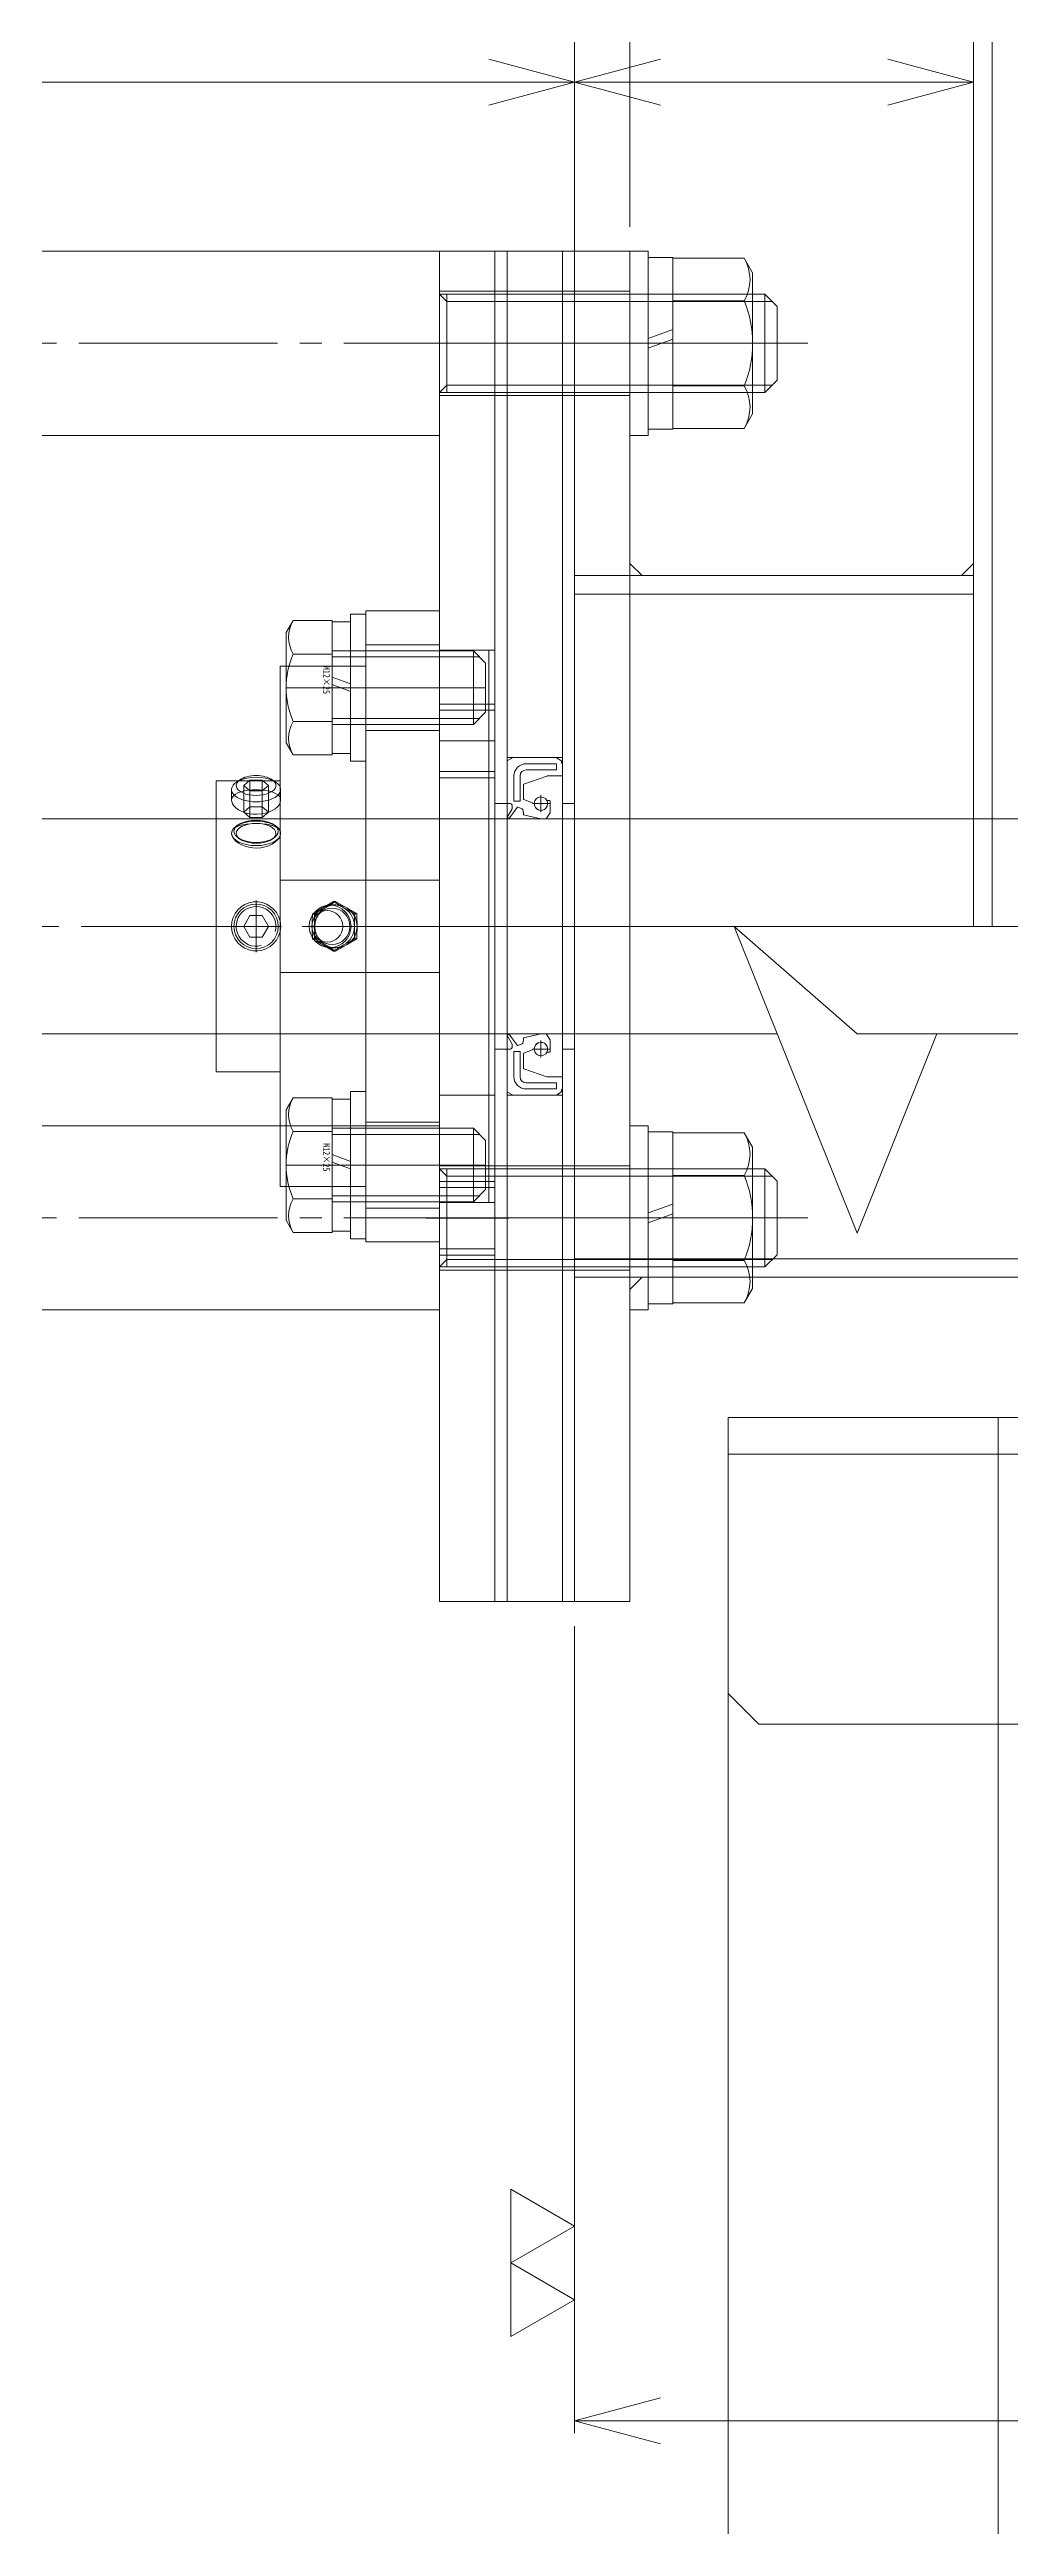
# Model space of a CAD drawing. Units: millimetres at full size. Extents: x -19442 to 19442, y -5866 to 5866.
# Drawn here: x 5779.2 to 5935.7, y 4579.4 to 4983 of the extents above; entities that cross this region are included whole.
import ezdxf
from ezdxf.enums import TextEntityAlignment as Align

# ---------------------------------------------------------------- set-up
doc = ezdxf.new("R2010")
doc.units = ezdxf.units.MM
doc.header["$LTSCALE"] = 3.6
doc.linetypes.add('CHAIN2', pattern=[12, 9, -1, 1, -1])
for name, color, linetype, lineweight in [('0-3_04_HIDDEN', 7, 'Continuous', 9), ('0-5_08_DIM', 3, 'Continuous', 9), ('0-6_0', 2, 'Continuous', 9), ('0-8_03_かくれ線', 5, 'Continuous', 9), ('0-9_04_中心線', 4, 'CHAIN2', 9), ('0-C_01_外形線', 134, 'Continuous', 9), ('0-D_02_細線', 6, 'Continuous', 9), ('1-0_07_寸法線', 3, 'Continuous', 9)]:
    doc.layers.add(name, color=color, linetype=linetype, lineweight=lineweight)
doc.styles.add('ＭＳ ゴシック', font='')
doc.styles.get('ＭＳ ゴシック').set_extended_font_data('MS Gothic')

# ---------------------------------------------------------------- blocks, each defined once
blk = doc.blocks.new('A$C524B3920_1')
at = {"layer": '0-3_04_HIDDEN'}
blk.add_line((-631, 0), (-631, -290), dxfattribs=at)
at = {"layer": '0-6_0', "color": 134}
for p, q in [((-675, -6), (325, -6)), ((-675, -45), (-675, -240))]:
    blk.add_line(p, q, dxfattribs=at)
blk.add_lwpolyline([(-675, 0), (325, 0), (325, -45), (320, -50), (-670, -50), (-675, -45)], close=True, dxfattribs=at)
blk = doc.blocks.new('A$C741D14CE_1')
at = {"layer": '0-6_0'}
blk.add_blockref('A$C524B3920_1', (0, 0), dxfattribs=at)
blk = doc.blocks.new('p1ba02')
at = {"layer": '0-5_08_DIM'}
for p, q in [((3, 0), (1.5, 2.5981)), ((1.5, 2.5981), (4.5, 2.5981)), ((4.5, 2.5981), (3, 0))]:
    blk.add_line(p, q, dxfattribs=at)
blk.add_lwpolyline([(-1.5, 2.5981), (1.5, 2.5981), (0, 0)], close=True, dxfattribs=at)
blk = doc.blocks.new('_Open30')
at = {"layer": '0-5_08_DIM', "color": 4}
blk.add_line((0, 0), (-1, 0), dxfattribs=at)
blk.add_lwpolyline([(-1, 0.26795), (0, 0), (-1, -0.26795)], dxfattribs=at)

msp = doc.modelspace()

# ---------------------------------------------------------------- linework, layer by layer
at = {"layer": '0-6_0', "color": 134}
for p, q in [((5929.74, 4840.1), (5929.74, 5164.1)), ((5893.74, 4943.1), (5895.74, 4943.1)), ((5895.74, 4943.1), (5897.74, 4941.1)), ((5895.74, 4943.1), (5895.74, 4927.1)), ((5897.74, 4941.1), (5897.74, 4929.1)), ((5895.74, 4927.1), (5897.74, 4929.1)), ((5893.74, 4927.1), (5895.74, 4927.1)), ((5873.74, 4897.25), (5929.74, 4897.25)), ((5806.78, 4857.6), (5744.14, 4857.6)), ((5929.74, 4840.1), (6329.74, 4840.1)), ((5744.14, 4822.6), (5806.78, 4822.6)), ((5893.74, 4800.6), (5895.74, 4800.6)), ((5895.74, 4800.6), (5897.74, 4798.6)), ((5895.74, 4800.6), (5895.74, 4784.6)), ((5897.74, 4798.6), (5897.74, 4786.6)), ((5895.74, 4784.6), (5897.74, 4786.6)), ((5873.74, 4782.95), (5939.74, 4782.95)), ((5893.74, 4784.6), (5895.74, 4784.6))]:
    msp.add_line(p, q, dxfattribs=at)
for points in [[(5842.74, 4950.1), (5692.74, 4950.1), (5692.74, 4920.1), (5842.74, 4920.1)], [(5851.74, 4730.1), (5851.74, 4950.1), (5842.74, 4950.1), (5842.74, 4730.1)], [(5853.74, 4730.1), (5853.74, 4950.1), (5851.74, 4950.1), (5851.74, 4730.1)], [(5862.74, 4730.1), (5862.74, 4950.1), (5853.74, 4950.1), (5853.74, 4730.1)], [(5864.74, 4730.1), (5864.74, 4950.1), (5862.74, 4950.1), (5862.74, 4730.1)], [(5864.74, 4950.1), (5873.74, 4950.1), (5873.74, 4730.1), (5864.74, 4730.1)], [(5864.74, 4950.1), (5873.74, 4950.1), (5873.74, 4730.1), (5864.74, 4730.1)], [(5842.74, 4807.6), (5692.74, 4807.6), (5692.74, 4777.6), (5842.74, 4777.6)]]:
    msp.add_lwpolyline(points, close=True, dxfattribs=at)
at = {"layer": '0-6_0', "color": 3}
for points in [[(5873.74, 4897.25), (5875.74, 4897.25), (5873.74, 4899.25)], [(5929.74, 4897.25), (5927.74, 4897.25), (5929.74, 4899.25)], [(5873.74, 4782.95), (5875.74, 4782.95), (5873.74, 4780.95)]]:
    msp.add_lwpolyline(points, close=True, dxfattribs=at)
at = {"layer": '0-6_0', "color": 134}
msp.add_lwpolyline([(5929.74, 4897.25), (5929.74, 4840.1), (6329.74, 4840.1), (6329.74, 4897.25)], dxfattribs=at)
at = {"layer": '0-8_03_かくれ線'}
for p, q in [((5932.74, 5167.1), (5932.74, 4840.1)), ((5842.74, 4943.6), (5851.74, 4943.6)), ((5843.94, 4941.9), (5842.74, 4943.1)), ((5842.74, 4943.1), (5893.74, 4943.1)), ((5843.94, 4927.1), (5843.94, 4943.1)), ((5843.94, 4941.9), (5893.74, 4941.9)), ((5851.74, 4943.6), (5853.74, 4943.6)), ((5853.74, 4943.6), (5862.74, 4943.6)), ((5862.74, 4943.6), (5864.74, 4943.6)), ((5864.74, 4943.6), (5873.74, 4943.6)), ((5864.74, 4943.6), (5873.74, 4943.6)), ((5843.94, 4928.3), (5842.74, 4927.1)), ((5843.94, 4928.3), (5893.74, 4928.3)), ((5842.74, 4927.1), (5893.74, 4927.1)), ((5842.74, 4926.6), (5851.74, 4926.6)), ((5851.74, 4926.6), (5853.74, 4926.6)), ((5853.74, 4926.6), (5862.74, 4926.6)), ((5862.74, 4926.6), (5864.74, 4926.6)), ((5864.74, 4926.6), (5873.74, 4926.6)), ((5864.74, 4926.6), (5873.74, 4926.6)), ((5873.74, 4897.25), (5864.74, 4897.25)), ((5864.74, 4897.25), (5864.74, 4782.95)), ((5873.74, 4897.25), (5864.74, 4897.25)), ((5864.74, 4897.25), (5873.74, 4897.25)), ((5864.74, 4894.25), (5929.74, 4894.25)), ((5825.24, 4884.99), (5848.24, 4884.99)), ((5825.24, 4883.99), (5849.24, 4883.99)), ((5842.74, 4885.99), (5830.74, 4885.99)), ((5842.74, 4884.993), (5830.74, 4884.993)), ((5842.74, 4885.1), (5851.74, 4885.1)), ((5848.24, 4884.99), (5850.24, 4882.99)), ((5848.24, 4872.99), (5848.24, 4884.99)), ((5830.74, 4882.5), (5817.74, 4882.5)), ((5850.24, 4874.99), (5850.24, 4882.99)), ((5851.74, 4876.322), (5842.74, 4876.322)), ((5825.24, 4873.99), (5849.24, 4873.99)), ((5825.24, 4872.99), (5848.24, 4872.99)), ((5830.74, 4871.99), (5842.74, 4871.99)), ((5851.74, 4875.322), (5842.74, 4875.322)), ((5848.24, 4872.99), (5850.24, 4874.99)), ((5853.74, 4867.6), (5862.74, 4867.6)), ((5854.718, 4867.589), (5853.795, 4867.127)), ((5854.718, 4867.589), (5853.795, 4867.127)), ((5861.708, 4867.6), (5854.763, 4867.6)), ((5861.708, 4867.6), (5854.763, 4867.6)), ((5810.819, 4863.049), (5811.829, 4863.924)), ((5813.85, 4863.924), (5811.829, 4863.924)), ((5811.829, 4857.844), (5811.829, 4863.924)), ((5813.85, 4863.924), (5814.86, 4863.049)), ((5813.85, 4857.844), (5813.85, 4863.924)), ((5851.74, 4865.322), (5842.74, 4865.322)), ((5851.74, 4864.322), (5842.74, 4864.322)), ((5853.74, 4867.038), (5853.74, 4860.2)), ((5856.479, 4863.289), (5860.224, 4864.594)), ((5861.79, 4865.6), (5856.846, 4865.6)), ((5860.256, 4864.6), (5862.64, 4864.6)), ((5808.84, 4862.385), (5808.84, 4860.644)), ((5810.819, 4858.719), (5810.819, 4863.049)), ((5811.829, 4862.174), (5810.819, 4863.049)), ((5810.819, 4858.719), (5811.829, 4859.594)), ((5813.85, 4862.174), (5811.829, 4862.174)), ((5814.86, 4863.049), (5813.85, 4862.174)), ((5814.86, 4858.719), (5814.86, 4863.049)), ((5816.84, 4860.646), (5816.84, 4862.385)), ((5851.74, 4860.1), (5853.74, 4860.1)), ((5853.84, 4860.1), (5854.292, 4860.1)), ((5855.507, 4859.516), (5856.198, 4859.235)), ((5856.412, 4860.843), (5856.412, 4863.195)), ((5858.14, 4860.1), (5856.476, 4860.75)), ((5860.64, 4860.619), (5860.209, 4860.619)), ((5860.74, 4858.644), (5860.74, 4860.519)), ((5862.74, 4860.1), (5864.74, 4860.1)), ((5806.34, 4857.6), (5816.74, 4857.6)), ((5950.742, 4857.6), (5806.78, 4857.6)), ((5809.887, 4856.631), (5809.574, 4856.41)), ((5811.829, 4857.844), (5810.819, 4858.719)), ((5813.85, 4857.844), (5811.829, 4857.844)), ((5814.86, 4858.719), (5813.85, 4857.844)), ((5816.106, 4856.41), (5815.792, 4856.631)), ((5862.74, 4857.6), (5853.74, 4857.6)), ((5809.887, 4854.543), (5810.2, 4854.322)), ((5815.479, 4854.322), (5815.792, 4854.543)), ((5830.74, 4847.6), (5830.74, 4832.6)), ((5822.272, 4842.275), (5823.692, 4843.131)), ((5823.692, 4843.131), (5824.347, 4843.51)), ((5825.785, 4844.141), (5824.116, 4843.131)), ((5822.338, 4842.12), (5822.023, 4842.12)), ((5890.742, 4840.1), (5910.742, 4822.6)), ((5822.338, 4838.079), (5822.023, 4838.079)), ((5823.692, 4837.069), (5822.268, 4837.927)), ((5822.338, 4838.079), (5824.116, 4837.069)), ((5824.116, 4837.069), (5825.785, 4836.058)), ((5806.34, 4822.6), (5816.74, 4822.6)), ((5806.78, 4822.6), (5897.742, 4822.6)), ((5851.74, 4820.1), (5853.74, 4820.1)), ((5862.74, 4822.6), (5853.74, 4822.6)), ((5853.74, 4813.161), (5853.74, 4820)), ((5853.84, 4820.1), (5854.292, 4820.1)), ((5855.507, 4820.684), (5856.198, 4820.965)), ((5856.412, 4819.357), (5856.412, 4817.005)), ((5858.14, 4820.1), (5856.476, 4819.45)), ((5860.64, 4819.58), (5860.209, 4819.58)), ((5860.74, 4821.555), (5860.74, 4819.68)), ((5862.74, 4820.1), (5864.74, 4820.1)), ((5910.742, 4822.6), (5977.742, 4822.6)), ((5856.479, 4816.91), (5860.224, 4815.605)), ((5860.256, 4815.6), (5862.64, 4815.6)), ((5842.74, 4812.6), (5851.74, 4812.6)), ((5853.74, 4812.6), (5862.74, 4812.6)), ((5854.718, 4812.61), (5853.795, 4813.072)), ((5854.718, 4812.61), (5853.795, 4813.072)), ((5861.708, 4812.6), (5854.763, 4812.6)), ((5861.708, 4812.6), (5854.763, 4812.6)), ((5861.79, 4814.6), (5856.846, 4814.6)), ((5825.24, 4807.209), (5848.24, 4807.209)), ((5842.74, 4808.209), (5830.74, 4808.209)), ((5848.24, 4807.209), (5850.24, 4805.209)), ((5848.24, 4795.209), (5848.24, 4807.209)), ((5825.24, 4806.209), (5849.24, 4806.209)), ((5850.24, 4797.209), (5850.24, 4805.209)), ((5842.74, 4801.1), (5851.74, 4801.1)), ((5843.94, 4799.4), (5842.74, 4800.6)), ((5842.74, 4800.6), (5893.74, 4800.6)), ((5843.94, 4784.6), (5843.94, 4800.6)), ((5843.94, 4799.4), (5893.74, 4799.4)), ((5851.74, 4801.1), (5853.74, 4801.1)), ((5853.74, 4801.1), (5862.74, 4801.1)), ((5862.74, 4801.1), (5864.74, 4801.1)), ((5864.74, 4801.1), (5873.74, 4801.1)), ((5864.74, 4801.1), (5873.74, 4801.1)), ((5830.74, 4797.7), (5817.74, 4797.7)), ((5825.24, 4796.209), (5849.24, 4796.209)), ((5825.24, 4795.209), (5848.24, 4795.209)), ((5842.74, 4795.206), (5830.74, 4795.206)), ((5851.74, 4798.54), (5842.74, 4798.54)), ((5851.74, 4797.54), (5842.74, 4797.54)), ((5842.74, 4795.1), (5851.74, 4795.1)), ((5842.74, 4795.1), (5850.74, 4795.1)), ((5848.24, 4795.209), (5850.24, 4797.209)), ((5830.74, 4794.209), (5842.74, 4794.209)), ((5851.74, 4787.54), (5842.74, 4787.54)), ((5851.74, 4786.54), (5842.74, 4786.54)), ((5843.94, 4785.8), (5842.74, 4784.6)), ((5842.74, 4784.6), (5893.74, 4784.6)), ((5842.74, 4784.1), (5851.74, 4784.1)), ((5843.94, 4785.8), (5893.74, 4785.8)), ((5851.74, 4784.1), (5853.74, 4784.1)), ((5853.74, 4784.1), (5862.74, 4784.1)), ((5862.74, 4784.1), (5864.74, 4784.1)), ((5864.74, 4785.95), (7025.74, 4785.95)), ((5864.74, 4784.1), (5873.74, 4784.1)), ((5864.74, 4784.1), (5873.74, 4784.1)), ((5873.74, 4782.95), (5864.74, 4782.95)), ((5873.74, 4782.95), (5864.74, 4782.95)), ((5864.74, 4782.95), (5873.74, 4782.95))]:
    msp.add_line(p, q, dxfattribs=at)
for points in [[(5850.74, 4795.1), (5850.74, 4885.1), (5842.74, 4885.1)], [(5862.5, 4867.1), (5862.464, 4867.1), (5861.765, 4867.582)], [(5862.5, 4867.1), (5862.464, 4867.1), (5861.765, 4867.582)], [(5853.74, 4867.038), (5853.74, 4860.2), (5853.74, 4840.1)], [(5855.846, 4864.6), (5855.846, 4860.485), (5854.846, 4860.485), (5854.846, 4864.6)], [(5856.846, 4866.6), (5861.79, 4866.6), (5861.79, 4865.6)], [(5862.74, 4864.7), (5862.74, 4866.6), (5862.6, 4866.815), (5862.6, 4867)], [(5862.74, 4840.1), (5862.74, 4864.7), (5862.74, 4866.6), (5862.6, 4866.815), (5862.6, 4867)], [(5808.84, 4860.646), (5808.863, 4860.425), (5808.991, 4860.08), (5809.224, 4859.737), (5809.558, 4859.407), (5809.983, 4859.103), (5810.494, 4858.834), (5811.072, 4858.616), (5811.702, 4858.459), (5812.365, 4858.37), (5813.033, 4858.355), (5813.696, 4858.412), (5814.331, 4858.538), (5814.924, 4858.725), (5815.463, 4858.97), (5815.93, 4859.258), (5816.313, 4859.583), (5816.598, 4859.927), (5816.774, 4860.278), (5816.839, 4860.623), (5816.84, 4860.646), (5816.791, 4860.948), (5816.634, 4861.25), (5816.371, 4861.52), (5816.013, 4861.755), (5815.56, 4861.954), (5815.031, 4862.114), (5814.436, 4862.233), (5813.794, 4862.311), (5813.32, 4862.342), (5812.84, 4862.352)], [(5812.84, 4862.352), (5812.173, 4862.332), (5811.526, 4862.273), (5810.917, 4862.174), (5810.361, 4862.035), (5809.871, 4861.855), (5809.464, 4861.635), (5809.151, 4861.375), (5808.942, 4861.082), (5808.847, 4860.763), (5808.84, 4860.646)], [(5811.829, 4859.594), (5813.85, 4859.594), (5814.86, 4858.719)], [(5854.542, 4859.85), (5854.542, 4859.27), (5853.74, 4857.875), (5854.032, 4857.6), (5855.388, 4859.481)], [(5808.84, 4855.255), (5808.895, 4855.575), (5809.058, 4855.865), (5809.325, 4856.119), (5809.687, 4856.335), (5810.142, 4856.514), (5810.673, 4856.654), (5811.274, 4856.756), (5811.92, 4856.822), (5812.583, 4856.851), (5813.254, 4856.847), (5813.899, 4856.811), (5814.515, 4856.741), (5815.089, 4856.635), (5815.602, 4856.493), (5816.048, 4856.307), (5816.405, 4856.08), (5816.66, 4855.813), (5816.754, 4855.65)], [(5816.744, 4854.802), (5816.573, 4854.487), (5816.289, 4854.141), (5815.907, 4853.807), (5815.44, 4853.505), (5814.89, 4853.243), (5814.28, 4853.041), (5813.631, 4852.91), (5812.958, 4852.855), (5812.298, 4852.88), (5811.654, 4852.979), (5811.045, 4853.148), (5810.486, 4853.377), (5809.98, 4853.662), (5809.554, 4853.985), (5809.216, 4854.338), (5808.981, 4854.701), (5808.875, 4854.982), (5808.84, 4855.255)], [(5816.84, 4855.255), (5816.819, 4855.049), (5816.758, 4854.837), (5816.744, 4854.802)], [(5816.754, 4855.65), (5816.805, 4855.509), (5816.84, 4855.255)], [(5856.288, 4859.129), (5856.412, 4858.591), (5856.412, 4858.262)], [(5856.412, 4858.262), (5859.24, 4857.6), (5860.077, 4857.6), (5860.723, 4858.59)], [(5824.116, 4843.131), (5822.338, 4842.12), (5822.361, 4841.629), (5822.378, 4841.13), (5822.389, 4840.617), (5822.393, 4840.1)], [(5822.013, 4838.289), (5822.001, 4838.571), (5821.984, 4839.069), (5821.973, 4839.583), (5821.969, 4840.1)], [(5821.973, 4840.628), (5821.974, 4840.715), (5821.985, 4841.183), (5822.013, 4841.913)], [(5822.393, 4840.1), (5822.392, 4839.956), (5822.387, 4839.484), (5822.376, 4839.016), (5822.338, 4838.079)], [(5853.74, 4813.161), (5853.74, 4820), (5853.74, 4840.1)], [(5862.74, 4840.1), (5862.74, 4815.5), (5862.74, 4813.6), (5862.6, 4813.385), (5862.6, 4813.2)], [(5890.742, 4840.099), (5910.742, 4790.1), (5923.742, 4822.6)], [(5854.542, 4820.35), (5854.542, 4820.929), (5853.74, 4822.324), (5854.032, 4822.6), (5855.388, 4820.718)], [(5855.846, 4815.6), (5855.846, 4819.714), (5854.846, 4819.714), (5854.846, 4815.6)], [(5856.288, 4821.07), (5856.412, 4821.608), (5856.412, 4821.938)], [(5856.412, 4821.938), (5859.24, 4822.6), (5860.077, 4822.6), (5860.723, 4821.609)], [(5862.74, 4815.5), (5862.74, 4813.6), (5862.6, 4813.385), (5862.6, 4813.2)], [(5856.846, 4813.6), (5861.79, 4813.6), (5861.79, 4814.6)], [(5862.5, 4813.1), (5862.464, 4813.1), (5861.765, 4812.617)], [(5862.5, 4813.1), (5862.464, 4813.1), (5861.765, 4812.617)]]:
    msp.add_lwpolyline(points, dxfattribs=at)
for centre, radius in [((5859.24, 4860.1), 1.1), ((5812.84, 4840.1), 3.616), ((5859.24, 4820.1), 1.1)]:
    msp.add_circle(centre, radius, dxfattribs=at)
for centre, radius, start, end in [((5854.763, 4867.5), 0.1, 90, 116.56505), ((5854.763, 4867.5), 0.1, 90, 116.56505), ((5861.708, 4867.5), 0.1, 55.38044, 90), ((5861.708, 4867.5), 0.1, 55.38044, 90), ((5853.84, 4867.038), 0.1, 116.56505, 180), ((5853.84, 4867.038), 0.1, 116.56505, 180), ((5856.846, 4864.6), 2, 90, 180), ((5856.846, 4864.6), 1, 90, 180), ((5856.512, 4863.195), 0.1, 109.21481, 180), ((5860.256, 4864.5), 0.1, 90, 109.21481), ((5862.5, 4867), 0.1, 0, 90), ((5862.5, 4867), 0.1, 0, 90), ((5862.64, 4864.7), 0.1, 270, 0), ((5853.84, 4860.2), 0.1, 180, 270), ((5854.292, 4859.85), 0.25, 0, 90), ((5855.469, 4859.423), 0.1, 67.88461, 144.21845), ((5856.142, 4859.096), 0.15, 12.98752, 67.88461), ((5856.512, 4860.843), 0.1, 180, 248.66025), ((5859.24, 4860.1), 1.1, 180, 28.18847), ((5860.64, 4860.519), 0.1, 0, 90), ((5860.64, 4858.644), 0.1, 326.87019, 0), ((5853.84, 4820), 0.1, 90, 180), ((5854.292, 4820.35), 0.25, 270, 0), ((5855.469, 4820.776), 0.1, 215.78155, 292.11539), ((5856.142, 4821.104), 0.15, 292.11539, 347.01248), ((5856.512, 4819.357), 0.1, 111.33975, 180), ((5859.24, 4820.1), 1.1, 331.81153, 180), ((5860.64, 4819.68), 0.1, 270, 0), ((5860.64, 4821.555), 0.1, 360, 33.12981), ((5856.846, 4815.6), 2, 180, 270), ((5856.846, 4815.6), 1, 180, 270), ((5856.512, 4817.005), 0.1, 180, 250.78519), ((5860.256, 4815.7), 0.1, 250.78519, 270), ((5862.64, 4815.5), 0.1, 0, 90), ((5853.84, 4813.161), 0.1, 180, 243.43495), ((5853.84, 4813.161), 0.1, 180, 243.43495), ((5854.763, 4812.7), 0.1, 243.43495, 270), ((5854.763, 4812.7), 0.1, 243.43495, 270), ((5861.708, 4812.7), 0.1, 270, 304.61956), ((5861.708, 4812.7), 0.1, 270, 304.61956), ((5862.5, 4813.2), 0.1, 270, 0), ((5862.5, 4813.2), 0.1, 270, 0)]:
    msp.add_arc(centre, radius, start, end, dxfattribs=at)
for centre, major_axis, ratio, start_param, end_param in [((5812.84, 4862.385), (-4, 0), 0.5, 5.479694, 10.2282693), ((5812.84, 4863.049), (-3.233, 0), 0.5, 5.6677056, 10.0402577), ((5825.416, 4840.1), (0, -3.5), 0.984808, 3.6651914, 4.712389), ((5825.416, 4840.1), (0, -3.5), 0.984808, 3.2929318, 3.6651914), ((5825.416, 4840.1), (0, -3.5), 0.984808, 4.712389, 5.7595865), ((5825.416, 4840.1), (0, -3.5), 0.984808, 5.7595865, 6.1318461)]:
    msp.add_ellipse(centre, major_axis=major_axis, ratio=ratio, start_param=start_param, end_param=end_param, dxfattribs=at)
for centre, major_axis, ratio in [((5812.84, 4855.255), (-4, 0), 0.5), ((5812.84, 4855.587), (3.616, 0), 0.5), ((5812.84, 4855.255), (-3.233, 0), 0.5), ((5825.84, 4840.1), (0, 3.5), 0.984808), ((5825.206, 4840.1), (0, 2.96), 0.984808)]:
    msp.add_ellipse(centre, major_axis=major_axis, ratio=ratio, dxfattribs=at)
at = {"layer": '0-9_04_中心線'}
for p, q in [((5902.74, 4935.1), (5654.74, 4935.1)), ((5840.49, 4935.1), (5853.99, 4935.1)), ((5851.24, 4935.1), (5854.24, 4935.1)), ((5851.49, 4935.1), (5864.99, 4935.1)), ((5854.743, 4935.1), (5884.116, 4935.1)), ((5854.743, 4935.1), (5884.116, 4935.1)), ((5862.24, 4935.1), (5865.24, 4935.1)), ((5876.74, 4935.1), (5873.74, 4935.1)), ((5817.74, 4878.99), (5850.24, 4878.99)), ((5828.24, 4878.99), (5830.74, 4878.99)), ((5830.14, 4878.99), (5843.34, 4878.99)), ((5851.74, 4870.322), (5842.74, 4870.322)), ((5857.865, 4860.1), (5860.615, 4860.1)), ((5859.24, 4861.475), (5859.24, 4858.725)), ((5812.84, 4844.3), (5812.84, 4835.9)), ((7026.325, 4840.1), (5545.742, 4840.1)), ((5852.96, 4840.1), (5804.12, 4840.1)), ((5840.49, 4840.1), (5853.99, 4840.1)), ((5851.24, 4840.1), (5854.24, 4840.1)), ((5851.49, 4840.1), (5864.99, 4840.1)), ((5851.49, 4840.1), (5864.99, 4840.1)), ((5854.743, 4840.1), (5884.116, 4840.1)), ((5854.743, 4840.1), (5884.116, 4840.1)), ((5855.702, 4840.1), (7039.461, 4840.1)), ((5862.24, 4840.1), (5865.24, 4840.1)), ((5857.865, 4820.1), (5860.615, 4820.1)), ((5859.24, 4818.725), (5859.24, 4821.475)), ((5817.74, 4801.209), (5850.24, 4801.209)), ((5828.24, 4801.209), (5830.74, 4801.209)), ((5830.14, 4801.209), (5843.34, 4801.209)), ((5902.74, 4792.6), (5654.74, 4792.6)), ((5840.49, 4792.6), (5853.99, 4792.6)), ((5853.99, 4792.54), (5840.49, 4792.54)), ((5851.24, 4792.6), (5854.24, 4792.6)), ((5851.49, 4792.6), (5864.99, 4792.6)), ((5854.743, 4792.6), (5884.116, 4792.6)), ((5854.743, 4792.6), (5884.116, 4792.6)), ((5862.24, 4792.6), (5865.24, 4792.6)), ((5876.74, 4792.6), (5873.74, 4792.6))]:
    msp.add_line(p, q, dxfattribs=at)
for points in [[(5893.74, 4935.1), (5880.74, 4935.1), (5876.74, 4935.1)], [(5893.74, 4792.6), (5880.74, 4792.6), (5876.74, 4792.6)]]:
    msp.add_lwpolyline(points, dxfattribs=at)
at = {"layer": '0-C_01_外形線'}
for p, q in [((5873.74, 4950.1), (5873.74, 4920.1)), ((5876.74, 4950.1), (5873.74, 4950.1)), ((5876.74, 4935.9), (5876.74, 4949.1)), ((5880.74, 4949.1), (5876.74, 4949.1)), ((5880.74, 4937.355), (5880.74, 4949.1)), ((5892.379, 4948.956), (5893.74, 4946.6)), ((5893.74, 4923.6), (5893.74, 4946.6)), ((5880.74, 4942.028), (5892.379, 4942.028)), ((5876.74, 4935.9), (5880.74, 4937.355)), ((5876.74, 4934.3), (5880.74, 4935.755)), ((5876.74, 4921.1), (5876.74, 4934.3)), ((5880.74, 4921.1), (5880.74, 4935.755)), ((5880.74, 4928.171), (5892.379, 4928.171)), ((5876.74, 4921.1), (5880.74, 4921.1)), ((5880.74, 4921.243), (5892.379, 4921.243)), ((5892.379, 4921.243), (5893.74, 4923.6)), ((5818.877, 4889.96), (5817.74, 4887.99)), ((5817.74, 4869.99), (5817.74, 4887.99)), ((5825.24, 4889.96), (5818.877, 4889.96)), ((5825.24, 4889.96), (5825.24, 4868.021)), ((5825.24, 4880.682), (5825.24, 4889.74)), ((5825.24, 4889.74), (5828.24, 4889.74)), ((5828.24, 4879.59), (5828.24, 4889.74)), ((5830.74, 4847.6), (5830.74, 4891.49)), ((5830.74, 4890.99), (5830.74, 4866.99)), ((5825.24, 4884.475), (5818.877, 4884.475)), ((5816.74, 4797.7), (5816.74, 4882.5)), ((5816.74, 4882.5), (5817.74, 4882.5)), ((5828.24, 4879.59), (5825.24, 4880.682)), ((5825.24, 4868.24), (5825.24, 4879.482)), ((5828.24, 4878.39), (5825.24, 4879.482)), ((5828.24, 4868.24), (5828.24, 4878.39)), ((5825.24, 4873.506), (5818.877, 4873.506)), ((5818.877, 4868.021), (5817.74, 4869.99)), ((5825.24, 4868.021), (5818.877, 4868.021)), ((5828.24, 4868.24), (5825.24, 4868.24)), ((5806.34, 4816.375), (5806.34, 4863.825)), ((5816.74, 4863.825), (5806.34, 4863.825)), ((5809.976, 4863.825), (5809.574, 4863.54)), ((5810.2, 4863.983), (5809.976, 4863.825)), ((5815.703, 4863.825), (5815.479, 4863.983)), ((5816.106, 4863.54), (5815.703, 4863.825)), ((5828.24, 4866.99), (5830.74, 4866.99)), ((5816.74, 4847.6), (5842.74, 4847.6)), ((5824.347, 4843.51), (5825.47, 4844.141)), ((5825.47, 4844.141), (5827.139, 4843.131)), ((5827.139, 4843.131), (5828.917, 4842.12)), ((5811.829, 4841.85), (5810.819, 4840.1)), ((5810.819, 4840.1), (5811.829, 4838.35)), ((5813.85, 4841.85), (5811.829, 4841.85)), ((5821.969, 4840.1), (5821.973, 4840.628)), ((5822.013, 4841.913), (5822.023, 4842.12)), ((5822.023, 4842.12), (5822.272, 4842.275)), ((5813.85, 4838.35), (5811.829, 4838.35)), ((5822.023, 4838.079), (5822.013, 4838.289)), ((5822.268, 4837.927), (5822.023, 4838.079)), ((5824.349, 4836.688), (5823.692, 4837.069)), ((5825.47, 4836.058), (5824.349, 4836.688)), ((5825.785, 4836.058), (5825.47, 4836.058)), ((5829.232, 4838.079), (5828.917, 4838.079)), ((5816.74, 4832.6), (5842.74, 4832.6)), ((5830.74, 4788.709), (5830.74, 4832.6)), ((5806.34, 4816.375), (5816.74, 4816.375)), ((5818.877, 4812.178), (5817.74, 4810.209)), ((5825.24, 4812.178), (5818.877, 4812.178)), ((5825.24, 4812.178), (5825.24, 4790.239)), ((5825.24, 4802.901), (5825.24, 4811.959)), ((5825.24, 4811.959), (5828.24, 4811.959)), ((5828.24, 4801.809), (5828.24, 4811.959)), ((5830.74, 4813.209), (5830.74, 4789.209)), ((5817.74, 4792.209), (5817.74, 4810.209)), ((5873.74, 4807.6), (5873.74, 4777.6)), ((5876.74, 4807.6), (5873.74, 4807.6)), ((5825.24, 4806.694), (5818.877, 4806.694)), ((5828.24, 4801.809), (5825.24, 4802.901)), ((5876.74, 4793.4), (5876.74, 4806.6)), ((5880.74, 4806.6), (5876.74, 4806.6)), ((5880.74, 4794.855), (5880.74, 4806.6)), ((5892.379, 4806.456), (5893.74, 4804.1)), ((5893.74, 4781.1), (5893.74, 4804.1)), ((5825.24, 4790.459), (5825.24, 4801.701)), ((5828.24, 4800.609), (5825.24, 4801.701)), ((5828.24, 4790.459), (5828.24, 4800.609)), ((5880.74, 4799.528), (5892.379, 4799.528)), ((5816.74, 4797.7), (5817.74, 4797.7)), ((5825.24, 4795.724), (5818.877, 4795.724)), ((5876.74, 4793.4), (5880.74, 4794.855)), ((5818.877, 4790.239), (5817.74, 4792.209)), ((5876.74, 4791.8), (5880.74, 4793.255)), ((5876.74, 4778.6), (5876.74, 4791.8)), ((5880.74, 4778.6), (5880.74, 4793.255)), ((5825.24, 4790.239), (5818.877, 4790.239)), ((5828.24, 4790.459), (5825.24, 4790.459)), ((5828.24, 4789.209), (5830.74, 4789.209)), ((5830.74, 4788.709), (5842.74, 4788.709)), ((5880.74, 4785.671), (5892.379, 4785.671)), ((5876.74, 4778.6), (5880.74, 4778.6)), ((5880.74, 4778.743), (5892.379, 4778.743)), ((5892.379, 4778.743), (5893.74, 4781.1))]:
    msp.add_line(p, q, dxfattribs=at)
for points in [[(5876.74, 4950.1), (5876.74, 4920.1), (5873.74, 4920.1)], [(5880.74, 4921.243), (5880.74, 4948.956), (5892.379, 4948.956)], [(5830.74, 4890.99), (5828.24, 4890.99), (5828.24, 4866.99)], [(5842.74, 4788.709), (5842.74, 4891.49), (5830.74, 4891.49)], [(5829.232, 4842.12), (5827.563, 4843.131), (5825.785, 4844.141), (5825.47, 4844.141)], [(5813.85, 4838.35), (5814.86, 4840.1), (5813.85, 4841.85)], [(5828.917, 4842.12), (5828.895, 4841.629), (5828.878, 4841.13), (5828.867, 4840.617), (5828.863, 4840.1), (5828.863, 4839.956), (5828.868, 4839.484), (5828.879, 4839.016), (5828.917, 4838.079)], [(5829.232, 4838.079), (5829.254, 4838.571), (5829.271, 4839.069), (5829.283, 4839.583), (5829.286, 4840.1), (5829.286, 4840.243), (5829.281, 4840.715), (5829.27, 4841.183), (5829.232, 4842.12), (5828.917, 4842.12)], [(5828.917, 4838.079), (5827.139, 4837.069), (5825.47, 4836.058)], [(5825.785, 4836.058), (5827.563, 4837.069), (5829.232, 4838.079)], [(5830.74, 4813.209), (5828.24, 4813.209), (5828.24, 4789.209)], [(5876.74, 4807.6), (5876.74, 4777.6), (5873.74, 4777.6)], [(5880.74, 4778.743), (5880.74, 4806.456), (5892.379, 4806.456)]]:
    msp.add_lwpolyline(points, dxfattribs=at)
for centre, radius, start, end in [((5886.379, 4945.492), 6.928, 330.00001, 29.99999), ((5875.418, 4935.1), 18.321, 337.78075, 22.21925), ((5886.379, 4924.707), 6.928, 330.00001, 29.99999), ((5823.627, 4887.218), 5.485, 150.00001, 209.99999), ((5831.535, 4878.99), 13.796, 156.57346, 203.42654), ((5823.627, 4870.763), 5.485, 150.00001, 209.99999), ((5812.84, 4840.1), 4, 12.83857, 347.16143), ((5812.84, 4840.1), 4, 347.16143, 12.83857), ((5823.627, 4809.436), 5.485, 150.00001, 209.99999), ((5831.535, 4801.209), 13.796, 156.57346, 203.42654), ((5886.379, 4802.992), 6.928, 330.00001, 29.99999), ((5875.418, 4792.6), 18.321, 337.78075, 22.21925), ((5823.627, 4792.981), 5.485, 150.00001, 209.99999), ((5886.379, 4782.207), 6.928, 330.00001, 29.99999)]:
    msp.add_arc(centre, radius, start, end, dxfattribs=at)
for centre, major_axis, ratio, start_param, end_param in [((5812.84, 4862.385), (-4, 0), 0.5, 3.945084, 5.479694), ((5812.84, 4863.049), (-3.233, 0), 0.5, 3.7570724, 5.6677056), ((5825.416, 4840.1), (0, -3.5), 0.984808, 2.6179939, 3.2929318), ((5825.416, 4840.1), (0, -3.5), 0.984808, 1.5707963, 2.6179939), ((5825.416, 4840.1), (0, -3.5), 0.984808, 0.5235988, 1.5707963), ((5825.416, 4840.1), (0, -3.5), 0.984808, 6.1318461, 6.8067841)]:
    msp.add_ellipse(centre, major_axis=major_axis, ratio=ratio, start_param=start_param, end_param=end_param, dxfattribs=at)
for centre, major_axis in [((5824.902, 4840.1), (0, 3.46)), ((5824.433, 4840.1), (0, 2.56))]:
    msp.add_ellipse(centre, major_axis=major_axis, ratio=0.984808, dxfattribs=at)
at = {"layer": '0-D_02_細線'}
for p, q in [((5893.74, 4941.9), (5896.94, 4941.9)), ((5893.74, 4928.3), (5896.94, 4928.3)), ((5893.74, 4799.4), (5896.94, 4799.4)), ((5893.74, 4785.8), (5896.94, 4785.8))]:
    msp.add_line(p, q, dxfattribs=at)
msp.add_arc((5812.84, 4840.1), 3.233, 345, 285, dxfattribs=at)
at = {"layer": '1-0_07_寸法線'}
for p, q in [((5929.74, 5080.515), (5929.74, 4975.639)), ((5864.74, 4954.1), (5864.74, 5038.121)), ((5873.74, 4954.1), (5873.74, 5038.121)), ((5850.74, 4977.639), (5564.742, 4977.639)), ((5864.74, 4950.1), (5864.74, 4979.639)), ((5864.74, 4952.1), (5864.74, 4979.639)), ((5915.74, 4977.639), (5878.74, 4977.639)), ((5864.74, 4726.1), (5864.74, 4594.583)), ((5878.74, 4596.583), (7015.74, 4596.583))]:
    msp.add_line(p, q, dxfattribs=at)

# ---------------------------------------------------------------- block references
at = {"layer": '0-6_0'}
msp.add_blockref('A$C741D14CE_1', (6564.74, 4760.1), dxfattribs=at)
at = {"layer": '1-0_07_寸法線', "xscale": 14, "yscale": 14}
for p in [(5864.74, 4977.639), (5929.74, 4977.639)]:
    msp.add_blockref('_Open30', p, dxfattribs=at)
at = {"layer": '1-0_07_寸法線'}
for name, p, xscale, yscale, rotation in [('_Open30', (5864.74, 4977.639), 14, 14, 180), ('p1ba02', (5864.74, 4616.321), 4, 4, 90), ('_Open30', (5864.74, 4596.583), 14, 14, 180)]:
    msp.add_blockref(name, p, dxfattribs=dict(at, xscale=xscale, yscale=yscale, rotation=rotation))

# ---------------------------------------------------------------- texts
at = {"layer": '0-8_03_かくれ線', "style": 'ＭＳ ゴシック', "width": 0.8}
for p in [(5823.44, 4882.556), (5823.44, 4804.774)]:
    msp.add_text('M12×25', height=1.1, rotation=270, dxfattribs=at).set_placement(p, align=Align.BOTTOM_LEFT)

doc.saveas('drawing.dxf')
